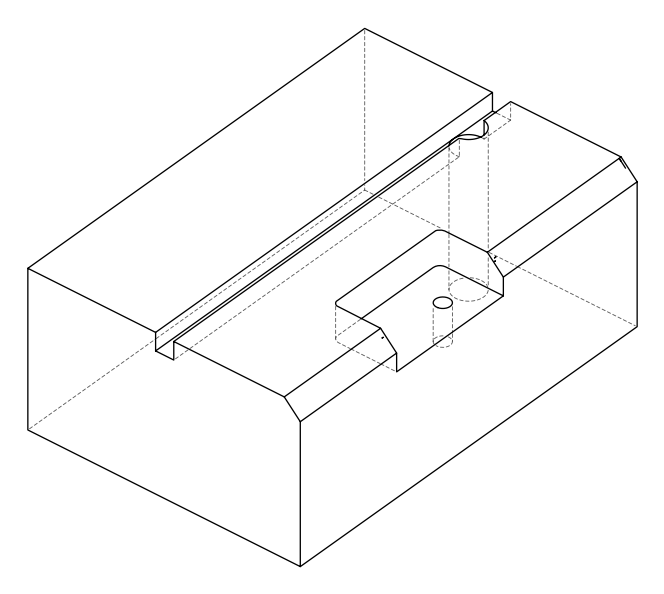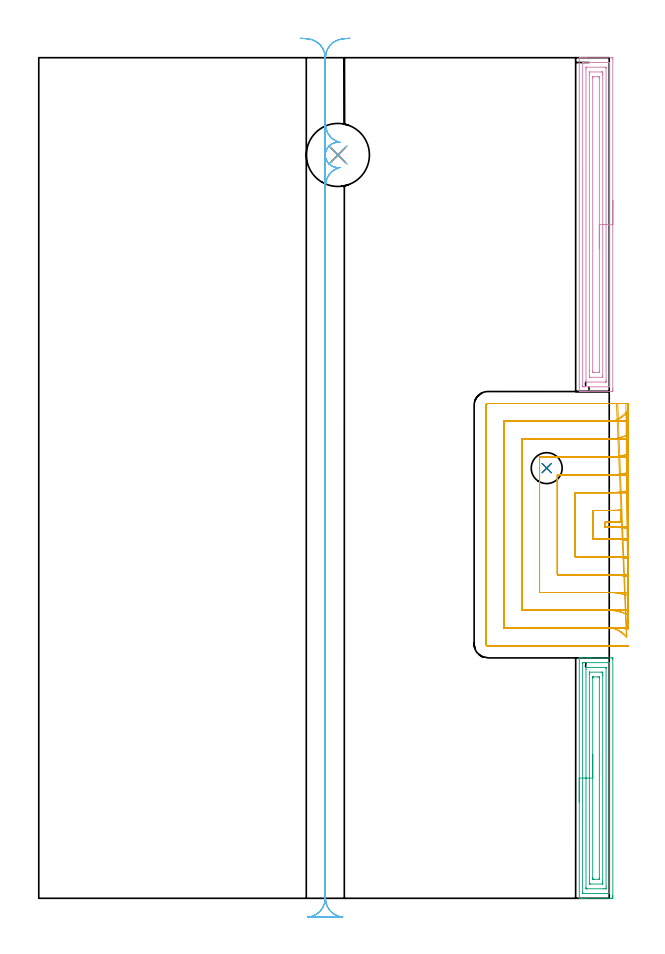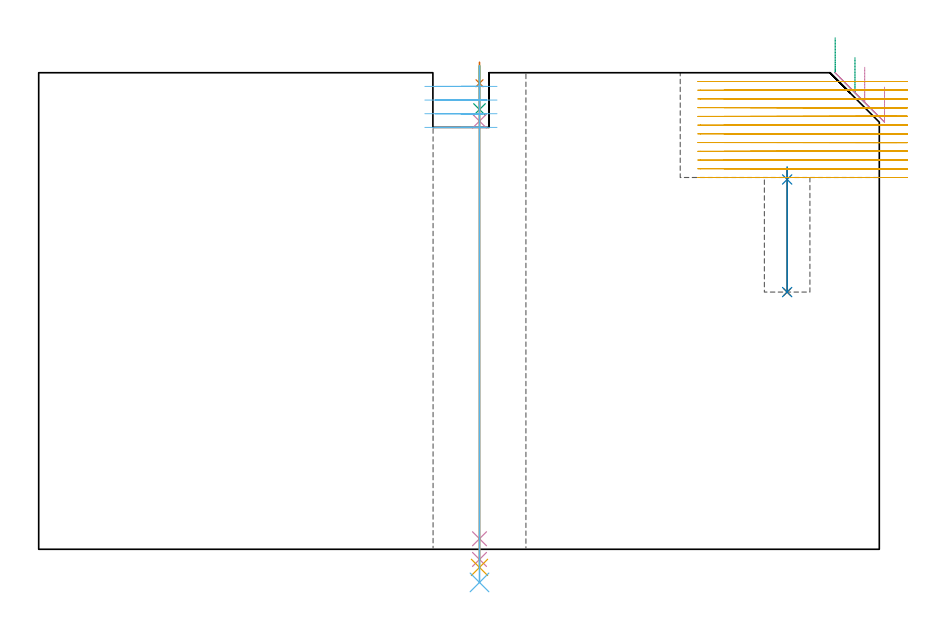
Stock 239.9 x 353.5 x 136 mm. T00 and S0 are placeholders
(PLAN: 12 operations, 9 tool changes, 58.7 min)
(1 SPOT_DRILL | STEP1HOLE | NXT0321_9005460120000 | 0.05 min | 183 mm3)
(2 SPOT_DRILL_1 | STEP1POCKET | NXT0321_9005460120000 | 0.04 min | 3280 mm3)
(3 DRILL_BLIND_HOLE_INTO_CENTER | STEP1HOLE | NXT0301_041 | 0.05 min | 285 mm3)
(4 GUN_DRILL_THROUGH_HOLE | STEP1HOLE | UGT0307_002 | 0.61 min | 3535 mm3)
(5 SPADE_DRILL_TO_ENLARGE_THROUGH_HOLE | STEP1HOLE | UGT0306_007 | 0.57 min | 25032 mm3)
(6 DRILL_TO_ENLARGE_THROUGH_HOLE | STEP1HOLE | UGT0301_388 | 0.59 min | 45921 mm3)
(7 DRILL_BLIND_HOLE_INTO_CENTER_1 | STEP1POCKET | NXT0301_041 | 0.15 min | 1227 mm3)
(8 DRILL_TO_ENLARGE_BLIND_HOLE | STEP1POCKET | UGT0301_374 | 0.15 min | 3783 mm3)
(9 AREA_MILL | FG_CHAMFER_SURFACE | UGT0205_001 | 4.36 min | 10780 mm3)
(10 AREA_MILL_1 | FG_CHAMFER_SURFACE_1 | UGT0205_001 | 5.93 min | 14663 mm3)
(11 MILL_SLOT | SLOT_PARTIAL_RECTANGULAR | NXT0201_013 | Follow Part, ap 2.5, ae 75% | 39.79 min | 184408 mm3)
(12 MILL_RECTANGULAR_SLOT | SLOT_RECTANGULAR | UGT0201_134 | Follow Part, ap 3.975, ae 75% | 6.37 min | 82848 mm3)
(TOOL NXT0321_9005460120000 | NC Spot Drill, 142deg, 12mm, Carbide, Uncoated | D12 PA142 FL30 Z2)
(TOOL NXT0301_041 | Carbide Drill 7mm [860.1-0700-035A1-MM 2214] | D7 PA140 FL53 Z2)
(TOOL UGT0307_002 | Gun Drill 6 mm | D6 PA130 FL24 Z1)
(TOOL UGT0306_007 | Spade Drill 16.5mm | D16.5 PA132 FL10 Z2)
(TOOL UGT0301_388 | Twist Drill 26.5 mm | D26.5 PA118 FL165 Z2)
(TOOL UGT0301_374 | Twist Drill Flat Bottom 13 mm | D13 PA180 FL101 Z2)
(TOOL UGT0205_001 | Chamfer Mill 20 x 3 x 45 deg. | D20 FL50 Z2)
(TOOL NXT0201_013 | ENDMILL 10mm | D10 FL30 Z4)
(TOOL UGT0201_134 | Carbide End Mill 15.9 | D15.9 FL30 Z4)
(OP 1 SPOT_DRILL)
G17 G21 G94 G90
T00 M6
G54
G17 G0 G90 X125.8 Y312.6 S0 M3
G43 Z146. H0
G94 G81 G98 Z133. F250. R139.
G80
M5
M2
(OP 2 SPOT_DRILL_1)
G17 G21 G94 G90
T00 M6
G54
G17 G0 G90 X213.6 Y180.9 S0 M3
G43 Z146. H0
G94 G81 G98 Z105.54 F250. R109.1
G80
M5
M2
(OP 3 DRILL_BLIND_HOLE_INTO_CENTER)
G17 G21 G94 G90
T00 M6
G54
G17 G0 G90 X125.8 Y312.6 S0 M3
G43 Z146. H1
G94 G81 G98 Z125.5 F250. R138.
G80
M5
M2
(OP 4 GUN_DRILL_THROUGH_HOLE)
G17 G21 G94 G90
T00 M6
G54
G17 G0 G90 X125.8 Y312.6 M8
G43 Z146. H0
Z132.952
S716 M3
G94 G1 Z122.193 F125. M26
G4 X.084
Z3. F250.
G4 X.084
Z-2.899 F125.
G4 X.084
M5
M9
G0 Z132.952
Z146.
M2
(OP 5 SPADE_DRILL_TO_ENLARGE_THROUGH_HOLE)
G17 G21 G94 G90
T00 M6
G54
G17 G0 G90 X125.8 Y312.6 S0 M3
G43 Z146. H0
G94 G73 G98 Z-5.173 F250. Q15.686 R138.
G80
M5
M2
(OP 6 DRILL_TO_ENLARGE_THROUGH_HOLE)
G17 G21 G94 G90
T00 M6
G54
G17 G0 G90 X125.8 Y312.6 S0 M3
G43 Z146. H0
G94 G73 G98 Z-9.461 F250. Q24.244 R138.
G80
M5
M2
(OP 7 DRILL_BLIND_HOLE_INTO_CENTER_1)
G17 G21 G94 G90
T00 M6
G54
G17 G0 G90 X213.6 Y180.9 S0 M3
G43 Z146. H1
G94 G81 G98 Z73.4 F250. R108.1
G80
M5
M2
(OP 8 DRILL_TO_ENLARGE_BLIND_HOLE)
G17 G21 G94 G90
T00 M6
G54
G17 G0 G90 X213.6 Y180.9 S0 M3
G43 Z146. H0
G94 G73 G98 Z73.4 F250. Q10.9 R108.1
G80
M5
M2
(OP 9 AREA_MILL)
G17 G21 G94 G90
T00 M6
G54
G17 G0 G90 X227.3 Y40.55 S1061 M3
G43 Z146. H0
G94 G1 Y40.588 Z145.128 F250.
Y40.702 Z144.264
Y40.891 Z143.412
Y41.153 Z142.58
Y41.487 Z141.774
Y41.89 Z141.
Y42.358 Z140.264
Y42.89 Z139.572
Y43.479 Z138.929
Y44.122 Z138.34
Y44.814 Z137.808
Y45.55 Z137.34
Y46.324 Z136.937
Y47.13 Z136.603
Y47.962 Z136.341
Y48.813 Z136.152
Y49.678 Z136.038
Y50.55 Z136.
Y100.947
X227.306 Y101.09 Z135.993
X227.604 Y101.1 Z135.695
X228.02 Z135.279
X228.624 Z134.671
X230.688 Z132.609
X231.267 Z132.028
X231.998 Z131.298
X240.957 Z122.341
X241.249 Y101.097 Z122.048
X241.392 Y101.09 Z121.905
X241.399 Y100.945 Z121.899
X241.4 Y100.501 Z121.9
Y1.042
X241.399 Y0.599 Z121.901
X241.395 Y0.155 Z121.903
X241.391 Y0.01 Z121.906
X240.957 Y0.005 Z122.341
X240.365 Y0. Z122.932
X231.267 Z132.028
X229.807 Z133.49
X228.624 Z134.671
X228.03 Z135.269
X227.743 Z135.556
X227.603 Y0.001 Z135.696
X227.306 Y0.01 Z135.993
X227.3 Y0.153 Z136.
Y50.55
X228.714 Z134.586
X228.715 Y98.917 Z134.585
X228.716 Y99.017 Z134.584
X228.718 Y99.066 Z134.582
X228.72 Y99.084 Z134.58
X228.75 Y99.09 Z134.55
X229.129 Y99.098 Z134.171
X229.505 Y99.099 Z133.795
X230.008 Y99.1 Z133.292
X239.195 Y99.099 Z124.105
X239.701 Y99.097 Z123.599
X239.893 Y99.09 Z123.407
X239.979 Y99.074 Z123.321
X239.984 Y98.81 Z123.316
X239.985 Y98.717 Z123.315
Y2.183
X239.984 Y2.083 Z123.316
X239.981 Y2.034 Z123.319
X239.98 Y2.016 Z123.32
X239.95 Y2.01 Z123.35
X239.571 Y2.002 Z123.729
X239.195 Y2.001 Z124.105
X238.692 Y2. Z124.608
X229.505 Y2.001 Z133.795
X228.999 Y2.003 Z134.301
X228.807 Y2.01 Z134.493
X228.721 Y2.026 Z134.579
X228.716 Y2.29 Z134.584
X228.715 Y2.383 Z134.585
X228.714 Y50.55 Z134.586
X230.128 Z133.172
X230.129 Y96.302 Z133.171
X230.131 Y96.933 Z133.169
X230.134 Y97.063 Z133.166
X230.135 Y97.087 Z133.165
X230.167 Y97.092 Z133.133
X230.223 Y97.098 Z133.077
X230.386 Y97.099 Z132.914
X231.102 Y97.1 Z132.198
X238.15 Y97.099 Z125.15
X238.314 Y97.096 Z124.986
X238.478 Y97.09 Z124.822
X238.565 Y97.08 Z124.735
X238.568 Y97.02 Z124.732
X238.57 Y96.933 Z124.73
X238.571 Y96.673 Z124.729
Y4.798
X238.569 Y4.167 Z124.731
X238.566 Y4.037 Z124.734
X238.565 Y4.013 Z124.735
X238.533 Y4.008 Z124.767
X238.477 Y4.002 Z124.823
X238.314 Y4.001 Z124.986
X237.598 Y4. Z125.702
X230.55 Y4.001 Z132.75
X230.386 Y4.004 Z132.914
X230.222 Y4.01 Z133.078
X230.135 Y4.02 Z133.165
X230.132 Y4.08 Z133.168
X230.13 Y4.167 Z133.17
X230.129 Y4.427 Z133.171
X230.128 Y50.55 Z133.172
X231.543 Z131.757
Y94.257
X231.546 Y94.866 Z131.754
X231.55 Y95.072 Z131.75
X231.555 Y95.091 Z131.745
X231.576 Y95.094 Z131.724
X231.628 Y95.097 Z131.672
X231.732 Y95.099 Z131.568
X236.601 Y95.1 Z126.699
X236.976 Y95.09 Z126.324
X237.15 Y95.084 Z126.15
X237.152 Y94.984 Z126.148
X237.156 Y94.538 Z126.144
X237.157 Y94.257 Z126.143
Y93.644
Y6.843
X237.154 Y6.234 Z126.146
X237.15 Y6.028 Z126.15
X237.145 Y6.009 Z126.155
X237.124 Y6.006 Z126.176
X237.072 Y6.003 Z126.228
X236.968 Y6.001 Z126.332
X232.099 Y6. Z131.201
X231.724 Y6.01 Z131.576
X231.55 Y6.016 Z131.75
X231.548 Y6.116 Z131.752
X231.544 Y6.562 Z131.756
X231.543 Y8.627 Z131.757
Y50.55
X232.957 Z130.343
Y92.619
X232.958 Y92.764 Z130.342
X232.964 Y93.054 Z130.336
X232.967 Y93.092 Z130.333
X232.972 Y93.095 Z130.328
X232.99 Y93.098 Z130.31
X233.029 Y93.1 Z130.271
X233.291 Z130.009
X235.053 Z128.247
X235.671 Y93.097 Z127.629
X235.712 Y93.094 Z127.588
X235.729 Y93.091 Z127.571
X235.736 Y92.982 Z127.564
X235.741 Y92.691 Z127.559
X235.743 Y92.546 Z127.557
Y8.481
X235.742 Y8.336 Z127.558
X235.736 Y8.046 Z127.564
X235.733 Y8.008 Z127.567
X235.728 Y8.005 Z127.572
X235.71 Y8.002 Z127.59
X235.671 Y8. Z127.629
X235.409 Z127.891
X233.647 Z129.653
X233.029 Y8.003 Z130.271
X232.988 Y8.006 Z130.312
X232.971 Y8.009 Z130.329
X232.964 Y8.118 Z130.336
X232.959 Y8.409 Z130.341
X232.957 Y8.554 Z130.343
Y50.55
Y51.422 Z130.381
Y52.286 Z130.495
Y53.138 Z130.684
Y53.97 Z130.946
Y54.776 Z131.28
Y55.55 Z131.683
Y56.286 Z132.152
Y56.978 Z132.683
Y57.621 Z133.272
Y58.21 Z133.915
Y58.742 Z134.607
Y59.21 Z135.343
Y59.613 Z136.117
Y59.947 Z136.923
Y60.209 Z137.755
Y60.398 Z138.607
Y60.512 Z139.472
Y60.55 Z140.343
G0 Z146.
M5
M2
(OP 10 AREA_MILL_1)
G17 G21 G94 G90
T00 M6
G54
G17 G0 G90 X241.4 Y293.3 S1061 M3
G43 Z146. H0
Z131.9
G94 G1 Y293.262 Z131.028 F250.
Y293.148 Z130.164
Y292.959 Z129.312
Y292.697 Z128.48
Y292.363 Z127.674
Y291.96 Z126.9
Y291.492 Z126.164
Y290.96 Z125.472
Y290.371 Z124.829
Y289.728 Z124.24
Y289.036 Z123.708
Y288.3 Z123.24
Y287.526 Z122.837
Y286.72 Z122.503
Y285.888 Z122.241
Y285.036 Z122.052
Y284.172 Z121.938
Y283.3 Z121.9
Y214.146
X241.399 Y213.703 Z121.901
X241.395 Y213.259 Z121.903
X241.392 Y213.11 Z121.906
X240.957 Y213.1 Z122.341
X230.386 Z132.908
X229.815 Z133.482
X229.505 Z133.791
X228.934 Z134.362
X228.624 Z134.671
X228.005 Z135.294
X227.743 Z135.556
X227.611 Y213.101 Z135.689
X227.306 Y213.11 Z135.993
X227.3 Y213.257 Z136.
Y353.343
X227.306 Y353.49 Z135.993
X227.612 Y353.5 Z135.688
X228.005 Z135.294
X228.624 Z134.671
X229.815 Z133.482
X230.386 Z132.908
X240.957 Z122.341
X241.245 Y353.497 Z122.052
X241.392 Y353.49 Z121.905
X241.399 Y353.341 Z121.899
X241.4 Y352.897 Z121.9
Y283.3
X239.986 Z123.314
X239.985 Y215.187 Z123.315
X239.984 Y215.137 Z123.316
X239.981 Y215.114 Z123.319
X239.98 Y215.11 Z123.32
X239.959 Y215.108 Z123.341
X239.576 Y215.101 Z123.724
X229.505 Z133.795
X229.003 Y215.104 Z134.297
X228.808 Y215.11 Z134.492
X228.721 Y215.129 Z134.579
X228.716 Y215.395 Z134.584
X228.715 Y215.487 Z134.585
Y351.413
X228.716 Y351.463 Z134.584
X228.719 Y351.486 Z134.581
X228.72 Y351.49 Z134.58
X228.741 Y351.492 Z134.559
X229.124 Y351.499 Z134.176
X239.195 Z124.105
X239.697 Y351.497 Z123.603
X239.892 Y351.49 Z123.408
X239.979 Y351.471 Z123.321
X239.984 Y351.205 Z123.316
X239.985 Y351.113 Z123.315
X239.986 Y283.3 Z123.314
X238.572 Z124.728
X238.571 Y217.904 Z124.729
X238.569 Y217.272 Z124.731
X238.566 Y217.142 Z124.734
X238.565 Y217.117 Z124.735
X238.539 Y217.11 Z124.761
X238.481 Y217.103 Z124.819
X238.314 Y217.101 Z124.986
X230.555 Z132.745
X230.386 Y217.105 Z132.914
X230.217 Y217.11 Z133.083
X230.135 Y217.124 Z133.165
X230.132 Y217.185 Z133.168
X230.131 Y217.272 Z133.169
X230.129 Y217.532 Z133.171
Y348.696
X230.131 Y349.328 Z133.169
X230.134 Y349.458 Z133.166
X230.135 Y349.483 Z133.165
X230.161 Y349.49 Z133.139
X230.219 Y349.497 Z133.081
X230.386 Y349.499 Z132.914
X238.145 Z125.155
X238.314 Y349.495 Z124.986
X238.483 Y349.49 Z124.817
X238.565 Y349.476 Z124.735
X238.568 Y349.415 Z124.732
X238.57 Y349.328 Z124.73
X238.571 Y349.068 Z124.729
X238.572 Y283.3 Z124.728
X237.157 Z126.143
Y219.949
X237.154 Y219.339 Z126.146
X237.15 Y219.133 Z126.15
X237.148 Y219.109 Z126.152
X237.128 Y219.107 Z126.172
X237.076 Y219.103 Z126.224
X236.971 Y219.101 Z126.329
X232.104 Z131.196
X231.723 Y219.11 Z131.577
X231.55 Y219.12 Z131.75
X231.548 Y219.219 Z131.752
X231.544 Y219.668 Z131.756
X231.543 Y221.733 Z131.757
Y346.651
X231.546 Y347.261 Z131.754
X231.55 Y347.467 Z131.75
X231.552 Y347.491 Z131.748
X231.572 Y347.493 Z131.728
X231.624 Y347.497 Z131.676
X231.729 Y347.499 Z131.571
X236.596 Y347.5 Z126.704
X236.977 Y347.49 Z126.323
X237.151 Y347.48 Z126.149
X237.152 Y347.381 Z126.148
X237.156 Y346.932 Z126.144
X237.157 Y346.651 Z126.143
Y346.038
Y283.3
X235.743 Z127.557
Y221.588
X235.742 Y221.443 Z127.558
X235.736 Y221.152 Z127.564
X235.733 Y221.108 Z127.567
X235.729 Y221.105 Z127.571
X235.71 Y221.102 Z127.59
X235.671 Y221.1 Z127.629
X235.416 Z127.884
X233.654 Z129.646
X233.029 Y221.103 Z130.271
X232.988 Y221.106 Z130.312
X232.971 Y221.109 Z130.329
X232.964 Y221.225 Z130.336
X232.959 Y221.515 Z130.341
X232.957 Y221.661 Z130.343
Y345.012
X232.958 Y345.158 Z130.342
X232.964 Y345.448 Z130.336
X232.967 Y345.492 Z130.333
X232.971 Y345.495 Z130.329
X232.99 Y345.498 Z130.31
X233.029 Y345.5 Z130.271
X233.284 Z130.016
X235.046 Z128.254
X235.671 Y345.497 Z127.629
X235.712 Y345.494 Z127.588
X235.729 Y345.491 Z127.571
X235.736 Y345.375 Z127.564
X235.741 Y345.085 Z127.559
X235.743 Y344.939 Z127.557
Y283.3
Y282.428 Z127.595
Y281.564 Z127.709
Y280.712 Z127.898
Y279.88 Z128.16
Y279.074 Z128.494
Y278.3 Z128.897
Y277.564 Z129.365
Y276.872 Z129.896
Y276.229 Z130.486
Y275.64 Z131.129
Y275.108 Z131.821
Y274.64 Z132.557
Y274.237 Z133.331
Y273.903 Z134.137
Y273.641 Z134.969
Y273.452 Z135.82
Y273.338 Z136.685
Y273.3 Z137.557
G0 Z146.
M5
M2
(OP 11 MILL_SLOT)
G17 G21 G94 G90
T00 M6
G54
G17 G0 G90 X247.885 Y155.553 S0 M3
G43 Z146. H0
Z133.508
G94 G1 X244.9 Y155.852 F250.
G3 X239.923 Y156.1 R50. F500.
G1 X238.1
Y158.1
X239.914
G3 X244.9 Y158.349 R50.
G1 Y163.377
G2 X239.914 Y163.1 R45.
G1 X233.1
Y151.1
X239.923
G2 X244.9 Y150.824 R45.
G1 X247.882 Y150.492 F250.
X247.873 Y171.332
X244.9 Y170.933
G2 X239.914 Y170.6 R37.5 F500.
G1 X225.6
Y143.6
X239.923
G2 X244.9 Y143.268 R37.5
G1 X247.873 Y142.87 F250.
X247.858 Y179.016
X244.9 Y178.517
G2 X239.914 Y178.1 R30. F500.
G1 X218.1
Y136.1
X239.923
G2 X244.9 Y135.684 R30.
G1 X247.858 Y135.187 F250.
X247.825 Y186.824
X244.9 Y186.159
G2 X239.914 Y185.6 R22.5 F500.
G1 X210.6
Y128.6
X239.923
G2 X244.9 Y128.043 R22.5
G1 X247.826 Y127.379 F250.
X247.729 Y194.95
X244.9 Y193.953
G2 X239.914 Y193.1 R15. F500.
G1 X203.1
Y121.1
X239.923
G2 X244.9 Y120.25 R15.
G1 X247.73 Y119.255 F250.
X247.141 Y204.491
X244.9 Y202.497
G2 X239.914 Y200.6 R7.5 F500.
G1 X195.6
Y113.6
X239.923
G2 X244.9 Y111.711 R7.5
G1 X247.144 Y109.72 F250.
X242.914 Y208.1 F500.
X239.914 F250.
X188.9 F500.
G3 X188.1 Y207.3 R0.8
G1 Y106.9
G3 X188.9 Y106.1 R0.8
G1 X239.923
X242.923 F250.
G0 Z146.
X247.888 Y155.634
Z131.017
G1 X244.9 Y155.901
G3 X240.448 Y156.1 R50. F500.
G1 X238.1
Y158.1
X240.48
G3 X244.9 Y158.296 R50.
G1 Y163.318
G2 X240.48 Y163.1 R45.
G1 X233.1
Y151.1
X240.448
G2 X244.9 Y150.879 R45.
G1 X247.885 Y150.582 F250.
X247.879 Y171.215
X244.9 Y170.861
G2 X240.48 Y170.6 R37.5 F500.
G1 X225.6
Y143.6
X240.448
G2 X244.9 Y143.335 R37.5
G1 X247.879 Y142.979 F250.
X247.867 Y178.869
X244.9 Y178.427
G2 X240.48 Y178.1 R30. F500.
G1 X218.1
Y136.1
X240.448
G2 X244.9 Y135.768 R30.
G1 X247.867 Y135.323 F250.
X247.842 Y186.628
X244.9 Y186.038
G2 X240.48 Y185.6 R22.5 F500.
G1 X210.6
Y128.6
X240.448
G2 X244.9 Y128.155 R22.5
G1 X247.841 Y127.562 F250.
X247.767 Y194.65
X244.9 Y193.766
G2 X240.48 Y193.1 R15. F500.
G1 X203.1
Y121.1
X240.448
G2 X244.9 Y120.424 R15.
G1 X247.765 Y119.534 F250.
X247.324 Y203.809
X244.9 Y202.041
G2 X240.48 Y200.6 R7.5 F500.
G1 X195.6
Y113.6
X240.448
G2 X244.9 Y112.136 R7.5
G1 X247.314 Y110.355 F250.
X243.48 Y208.1 F500.
X240.48 F250.
X188.9 F500.
G3 X188.1 Y207.3 R0.8
G1 Y106.9
G3 X188.9 Y106.1 R0.8
G1 X240.448
X243.448 F250.
G0 Z146.
X247.899 Y156.032
Z128.525
G1 X244.9 Y156.09
G3 X243.921 Y156.1 R50. F500.
G1 X238.1
Y158.1
X243.905
G3 X244.9 Y158.11 R50.
G1 Y163.111
G2 X243.905 Y163.1 R45.
G1 X233.1
Y151.1
X243.921
G2 X244.9 Y151.089 R45.
G1 X247.899 Y151.024 F250.
Y170.693
X244.9 Y170.613
G2 X243.905 Y170.6 R37.5 F500.
G1 X225.6
Y143.6
X243.921
G2 X244.9 Y143.587 R37.5
G1 X247.899 Y143.509 F250.
X247.898 Y178.216
X244.9 Y178.117
G2 X243.905 Y178.1 R30. F500.
G1 X218.1
Y136.1
X243.921
G2 X244.9 Y136.084 R30.
G1 X247.898 Y135.986 F250.
X247.897 Y185.755
X244.9 Y185.622
G2 X243.905 Y185.6 R22.5 F500.
G1 X210.6
Y128.6
X243.921
G2 X244.9 Y128.579 R22.5
G1 X247.897 Y128.448 F250.
X247.893 Y193.332
X244.9 Y193.133
G2 X243.905 Y193.1 R15. F500.
G1 X203.1
Y121.1
X243.921
G2 X244.9 Y121.068 R15.
G1 X247.894 Y120.872 F250.
X247.873 Y201.064
X244.9 Y200.666
G2 X243.905 Y200.6 R7.5 F500.
G1 X195.6
Y113.6
X243.921
G2 X244.9 Y113.536 R7.5
G1 X247.874 Y113.144 F250.
X246.905 Y208.1
X243.905
X188.9 F500.
G3 X188.1 Y207.3 R0.8
G1 Y106.9
G3 X188.9 Y106.1 R0.8
G1 X243.921
X246.921 F250.
G0 X247.9 Y156.099 Z126.033
G1 X244.9 Y156.1
X238.1 F500.
Y158.1
X244.9
Y163.1
X233.1
Y151.1
X244.9
X247.9 Y151.099 F250.
Y170.602
X244.9 Y170.6
X225.6 F500.
Y143.6
X244.9
X247.9 Y143.598 F250.
Y178.102
X244.9 Y178.1
X218.1 F500.
Y136.1
X244.9
X247.9 Y136.098 F250.
Y185.603
X244.9 Y185.6
X210.6 F500.
Y128.6
X244.9
X247.9 Y128.597 F250.
Y193.104
X244.9 Y193.1
X203.1 F500.
Y121.1
X244.9
X247.9 Y121.096 F250.
Y200.608
X244.9 Y200.6
X195.6 F500.
Y113.6
X244.9
X247.9 Y113.592 F250.
X247.88 Y208.1
X244.88
X188.9 F500.
G3 X188.1 Y207.3 R0.8
G1 Y106.9
G3 X188.9 Y106.1 R0.8
G1 X244.879
X247.879 F250.
G0 X247.9 Y156.1 Z123.542
G1 X244.9
X238.1 F500.
Y158.1
X244.9
Y163.1
X233.1
Y151.1
X244.9
X247.9 F250.
Y170.6
X244.9
X225.6 F500.
Y143.6
X244.9
X247.9 F250.
Y178.1
X244.9
X218.1 F500.
Y136.1
X244.9
X247.9 F250.
Y185.6
X244.9
X210.6 F500.
Y128.6
X244.9
X247.9 F250.
Y193.1
X244.9
X203.1 F500.
Y121.1
X244.9
X247.9 F250.
Y200.6
X244.9
X195.6 F500.
Y113.6
X244.9
X247.9 F250.
Y208.1
X244.9
X188.9 F500.
G3 X188.1 Y207.3 R0.8
G1 Y106.9
G3 X188.9 Y106.1 R0.8
G1 X244.9
X247.9 F250.
G0 Y156.1 Z121.05
G1 X244.9
X238.1 F500.
Y158.1
X244.9
Y163.1
X233.1
Y151.1
X244.9
X247.9 F250.
Y170.6
X244.9
X225.6 F500.
Y143.6
X244.9
X247.9 F250.
Y178.1
X244.9
X218.1 F500.
Y136.1
X244.9
X247.9 F250.
Y185.6
X244.9
X210.6 F500.
Y128.6
X244.9
X247.9 F250.
Y193.1
X244.9
X203.1 F500.
Y121.1
X244.9
X247.9 F250.
Y200.6
X244.9
X195.6 F500.
Y113.6
X244.9
X247.9 F250.
Y208.1
X244.9
X188.9 F500.
G3 X188.1 Y207.3 R0.8
G1 Y106.9
G3 X188.9 Y106.1 R0.8
G1 X244.9
X247.9 F250.
G0 Y156.1 Z118.558
G1 X244.9
X238.1 F500.
Y158.1
X244.9
Y163.1
X233.1
Y151.1
X244.9
X247.9 F250.
Y170.6
X244.9
X225.6 F500.
Y143.6
X244.9
X247.9 F250.
Y178.1
X244.9
X218.1 F500.
Y136.1
X244.9
X247.9 F250.
Y185.6
X244.9
X210.6 F500.
Y128.6
X244.9
X247.9 F250.
Y193.1
X244.9
X203.1 F500.
Y121.1
X244.9
X247.9 F250.
Y200.6
X244.9
X195.6 F500.
Y113.6
X244.9
X247.9 F250.
Y208.1
X244.9
X188.9 F500.
G3 X188.1 Y207.3 R0.8
G1 Y106.9
G3 X188.9 Y106.1 R0.8
G1 X244.9
X247.9 F250.
G0 Y156.1 Z116.067
G1 X244.9
X238.1 F500.
Y158.1
X244.9
Y163.1
X233.1
Y151.1
X244.9
X247.9 F250.
Y170.6
X244.9
X225.6 F500.
Y143.6
X244.9
X247.9 F250.
Y178.1
X244.9
X218.1 F500.
Y136.1
X244.9
X247.9 F250.
Y185.6
X244.9
X210.6 F500.
Y128.6
X244.9
X247.9 F250.
Y193.1
X244.9
X203.1 F500.
Y121.1
X244.9
X247.9 F250.
Y200.6
X244.9
X195.6 F500.
Y113.6
X244.9
X247.9 F250.
Y208.1
X244.9
X188.9 F500.
G3 X188.1 Y207.3 R0.8
G1 Y106.9
G3 X188.9 Y106.1 R0.8
G1 X244.9
X247.9 F250.
G0 Y156.1 Z113.575
G1 X244.9
X238.1 F500.
Y158.1
X244.9
Y163.1
X233.1
Y151.1
X244.9
X247.9 F250.
Y170.6
X244.9
X225.6 F500.
Y143.6
X244.9
X247.9 F250.
Y178.1
X244.9
X218.1 F500.
Y136.1
X244.9
X247.9 F250.
Y185.6
X244.9
X210.6 F500.
Y128.6
X244.9
X247.9 F250.
Y193.1
X244.9
X203.1 F500.
Y121.1
X244.9
X247.9 F250.
Y200.6
X244.9
X195.6 F500.
Y113.6
X244.9
X247.9 F250.
Y208.1
X244.9
X188.9 F500.
G3 X188.1 Y207.3 R0.8
G1 Y106.9
G3 X188.9 Y106.1 R0.8
G1 X244.9
X247.9 F250.
G0 Y156.1 Z111.083
G1 X244.9
X238.1 F500.
Y158.1
X244.9
Y163.1
X233.1
Y151.1
X244.9
X247.9 F250.
Y170.6
X244.9
X225.6 F500.
Y143.6
X244.9
X247.9 F250.
Y178.1
X244.9
X218.1 F500.
Y136.1
X244.9
X247.9 F250.
Y185.6
X244.9
X210.6 F500.
Y128.6
X244.9
X247.9 F250.
Y193.1
X244.9
X203.1 F500.
Y121.1
X244.9
X247.9 F250.
Y200.6
X244.9
X195.6 F500.
Y113.6
X244.9
X247.9 F250.
Y208.1
X244.9
X188.9 F500.
G3 X188.1 Y207.3 R0.8
G1 Y106.9
G3 X188.9 Y106.1 R0.8
G1 X244.9
X247.9 F250.
G0 Y156.1 Z108.592
G1 X244.9
X238.1 F500.
Y158.1
X244.9
Y163.1
X233.1
Y151.1
X244.9
X247.9 F250.
Y170.6
X244.9
X225.6 F500.
Y143.6
X244.9
X247.9 F250.
Y178.1
X244.9
X218.1 F500.
Y136.1
X244.9
X247.9 F250.
Y185.6
X244.9
X210.6 F500.
Y128.6
X244.9
X247.9 F250.
Y193.1
X244.9
X203.1 F500.
Y121.1
X244.9
X247.9 F250.
Y200.6
X244.9
X195.6 F500.
Y113.6
X244.9
X247.9 F250.
Y208.1
X244.9
X188.9 F500.
G3 X188.1 Y207.3 R0.8
G1 Y106.9
G3 X188.9 Y106.1 R0.8
G1 X244.9
X247.9 F250.
G0 Y156.1 Z106.1
G1 X244.9
X238.1 F500.
Y158.1
X244.9
Y163.1
X233.1
Y151.1
X244.9
X247.9 F250.
Y170.6
X244.9
X225.6 F500.
Y143.6
X244.9
X247.9 F250.
Y178.1
X244.9
X218.1 F500.
Y136.1
X244.9
X247.9 F250.
Y185.6
X244.9
X210.6 F500.
Y128.6
X244.9
X247.9 F250.
Y193.1
X244.9
X203.1 F500.
Y121.1
X244.9
X247.9 F250.
Y200.6
X244.9
X195.6 F500.
Y113.6
X244.9
X247.9 F250.
Y208.1
X244.9
X188.9 F500.
G3 X188.1 Y207.3 R0.8
G1 Y106.9
G3 X188.9 Y106.1 R0.8
G1 X244.9
X247.9 F250.
G0 Z146.
M5
M2
(OP 12 MILL_RECTANGULAR_SLOT)
G17 G21 G94 G90
T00 M6
G54
G17 G0 G90 X110.201 Y361.68 S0 M3
G43 Z146. H0
Z132.1
G94 G1 X113.19 Y361.42 F250.
G2 X120.45 Y353.5 R7.95 F500.
G1 Y0.
G2 X113.19 Y-7.92 R7.95
G1 Y-7.95
X127.81
Y-7.92
G2 X120.55 Y0. R7.95
G1 Y299.628
G2 X126.634 Y307.356 R7.95
G1 X126.632 Y307.366
G2 X126.632 Y317.834 R-5.3
G1 X126.634 Y317.844
G2 X120.55 Y325.572 R7.95
G1 Y353.5
G2 X127.81 Y361.42 R7.95
G1 X130.799 Y361.68 F250.
G0 X110.201 Z128.2
G1 X113.19 Y361.42
G2 X120.45 Y353.5 R7.95 F500.
G1 Y0.
G2 X113.19 Y-7.92 R7.95
G1 Y-7.95
X127.81
Y-7.92
G2 X120.55 Y0. R7.95
G1 Y299.628
G2 X126.634 Y307.356 R7.95
G1 X126.632 Y307.366
G2 X126.632 Y317.834 R-5.3
G1 X126.634 Y317.844
G2 X120.55 Y325.572 R7.95
G1 Y353.5
G2 X127.81 Y361.42 R7.95
G1 X130.799 Y361.68 F250.
G0 X110.201 Z124.3
G1 X113.19 Y361.42
G2 X120.45 Y353.5 R7.95 F500.
G1 Y0.
G2 X113.19 Y-7.92 R7.95
G1 Y-7.95
X127.81
Y-7.92
G2 X120.55 Y0. R7.95
G1 Y299.628
G2 X126.634 Y307.356 R7.95
G1 X126.632 Y307.366
G2 X126.632 Y317.834 R-5.3
G1 X126.634 Y317.844
G2 X120.55 Y325.572 R7.95
G1 Y353.5
G2 X127.81 Y361.42 R7.95
G1 X130.799 Y361.68 F250.
G0 X110.201 Z120.4
G1 X113.19 Y361.42
G2 X120.45 Y353.5 R7.95 F500.
G1 Y0.
G2 X113.19 Y-7.92 R7.95
G1 Y-7.95
X127.81
Y-7.92
G2 X120.55 Y0. R7.95
G1 Y299.628
G2 X126.634 Y307.356 R7.95
G1 X126.632 Y307.366
G2 X126.632 Y317.834 R-5.3
G1 X126.634 Y317.844
G2 X120.55 Y325.572 R7.95
G1 Y353.5
G2 X127.81 Y361.42 R7.95
G1 X130.799 Y361.68 F250.
G0 Z146.
M5
M2
